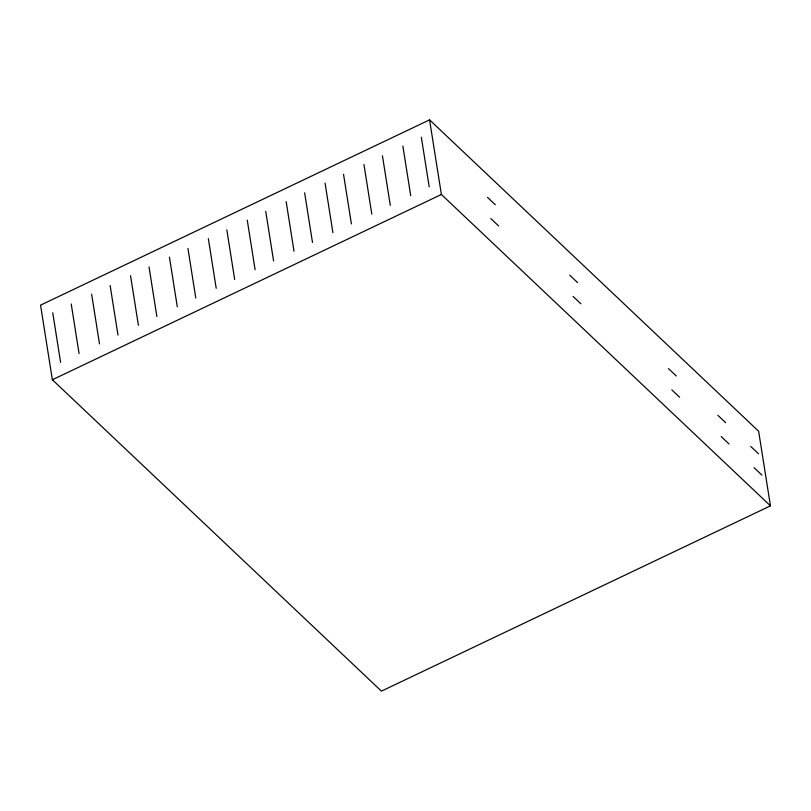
<?xml version="1.0" encoding="UTF-8"?>
<svg xmlns="http://www.w3.org/2000/svg" width="811" height="811" viewBox="0 0 811 811"><rect width="100%" height="100%" fill="white"/><g stroke="black" fill="none" stroke-linecap="round" stroke-linejoin="round"><path stroke-width="1.22" d="M429.566 119.856L40.55 305.149L52.37 379.761L381.434 691.144L770.45 505.851L758.63 431.239L429.566 119.856L441.387 194.478L770.45 505.851M52.37 379.761L441.387 194.478M487.472 197.326L495.288 204.717M569.738 275.172L577.554 282.563M668.457 368.579L676.273 375.98M717.816 415.293L725.632 422.683M750.722 446.425L758.538 453.825M490.837 218.595L498.653 225.985M573.103 296.441L580.919 303.831M671.822 389.848L679.638 397.248M721.182 436.561L728.998 443.952M754.088 467.694L761.904 475.094M421.335 137.221L429.191 186.834M402.854 146.021L410.721 195.644M382.437 155.742L390.294 205.365M363.957 164.552L371.813 214.165M343.529 174.274L351.396 223.897M325.059 183.073L332.915 232.696M304.632 192.805L312.488 242.428M286.151 201.604L294.008 251.228M265.724 211.336L273.591 260.96M247.254 220.136L255.11 269.759M226.827 229.858L234.683 279.481M208.346 238.667L216.213 288.29M187.929 248.389L195.786 298.012M169.448 257.188L177.305 306.811M149.021 266.92L156.878 316.543M130.541 275.72L138.407 325.343M110.124 285.452L117.98 335.075M91.643 294.251L99.5 343.874M71.216 303.983L79.083 353.596M52.745 312.782L60.602 362.405"/></g></svg>
